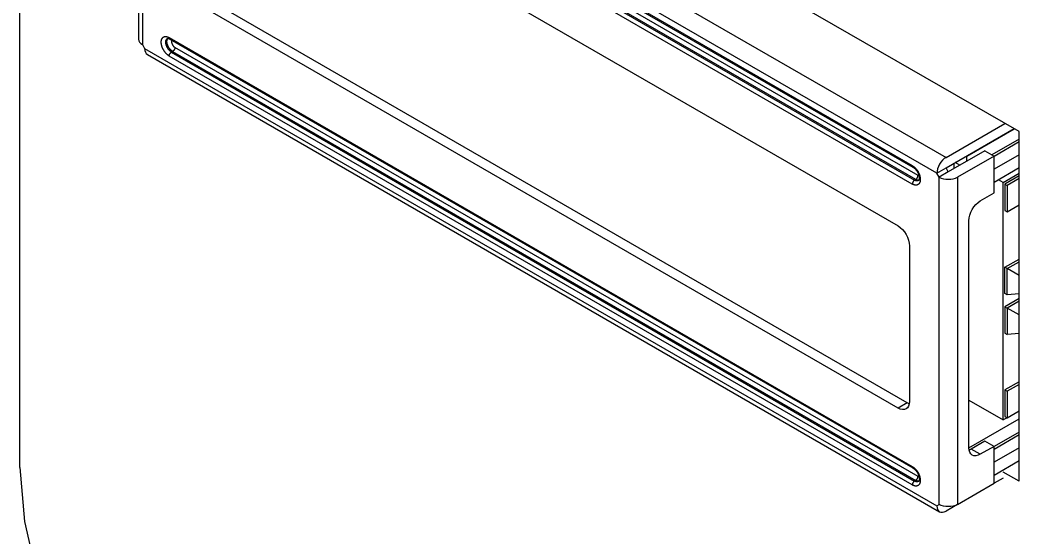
# Model space of a CAD drawing. Extents: x 2.69 to 8.09, y 2.38 to 7.06.
# Drawn here: x 7.137 to 7.745, y 6.107 to 6.421 of the extents above; entities that cross this region are included whole.
import ezdxf

# ---------------------------------------------------------------- set-up
doc = ezdxf.new("R2010")
doc.units = 0
doc.header["$LTSCALE"] = 0.5
doc.layers.add('TANGENT_LINES', color=7, linetype='CONTINUOUS')
doc.layers.add('VISIBLE', color=7, linetype='CONTINUOUS')

msp = doc.modelspace()

# ---------------------------------------------------------------- linework, layer by layer
at = {"layer": 'TANGENT_LINES'}
for p, q in [((7.21874, 6.61631), (7.70105, 6.33785)), ((7.21178, 6.60586), (7.21178, 6.40656)), ((7.69548, 6.32821), (7.21318, 6.60667)), ((7.22814, 6.59401), (7.68052, 6.33283)), ((7.684, 6.3268), (7.23162, 6.58798)), ((7.68052, 6.32158), (7.22814, 6.58276)), ((7.22953, 6.58517), (7.68191, 6.32399)), ((7.68261, 6.32439), (7.23023, 6.58557)), ((7.22814, 6.41078), (7.68052, 6.1496)), ((7.684, 6.14357), (7.23162, 6.40475)), ((7.21318, 6.40415), (7.69548, 6.12569)), ((7.68052, 6.13835), (7.22814, 6.39953)), ((7.22953, 6.40194), (7.23023, 6.40234)), ((7.22953, 6.40194), (7.68191, 6.14076)), ((7.23023, 6.40234), (7.68261, 6.14116)), ((7.68076, 6.33207), (7.68093, 6.33192)), ((7.684, 6.3268), (7.6846, 6.32655)), ((7.69688, 6.12649), (7.69688, 6.32579)), ((7.70801, 6.32579), (7.70801, 6.12649)), ((7.68261, 6.32439), (7.68191, 6.32399)), ((7.67739, 6.18837), (7.67182, 6.18516)), ((7.72193, 6.15703), (7.71636, 6.16024)), ((7.68076, 6.14884), (7.68093, 6.1487)), ((7.684, 6.14357), (7.6846, 6.14333)), ((7.68261, 6.14116), (7.68191, 6.14076))]:
    msp.add_line(p, q, dxfattribs=at)
for points in [[(7.22814, 6.39953), (7.22796, 6.39966), (7.22777, 6.39979), (7.22759, 6.39992), (7.22741, 6.40006), (7.22723, 6.4002), (7.22706, 6.40034), (7.22688, 6.40048), (7.22671, 6.40063), (7.22654, 6.40078), (7.22637, 6.40094), (7.22621, 6.4011), (7.22605, 6.40127), (7.22589, 6.40145), (7.22574, 6.40163), (7.22559, 6.40181), (7.22545, 6.40201), (7.22531, 6.4022), (7.22517, 6.4024), (7.22504, 6.4026), (7.22491, 6.40281), (7.22478, 6.40301), (7.22466, 6.40322), (7.22454, 6.40344), (7.22443, 6.40365), (7.22432, 6.40386), (7.22422, 6.40408), (7.22412, 6.4043), (7.22403, 6.40452), (7.22394, 6.40474), (7.22385, 6.40496), (7.22377, 6.40518), (7.2237, 6.40541), (7.22363, 6.40563), (7.22357, 6.40586), (7.22351, 6.40608), (7.22346, 6.40631), (7.22341, 6.40653), (7.22337, 6.40676), (7.22334, 6.40698), (7.22331, 6.40721), (7.22329, 6.40743), (7.22327, 6.40765), (7.22327, 6.40787), (7.22327, 6.40809), (7.22328, 6.4083), (7.22329, 6.40852), (7.22331, 6.40873), (7.22335, 6.40893), (7.22339, 6.40914), (7.22343, 6.40934), (7.22349, 6.40953), (7.22356, 6.40972), (7.22363, 6.4099), (7.22372, 6.41007), (7.22382, 6.41024), (7.22392, 6.4104), (7.22404, 6.41055), (7.22416, 6.41069), (7.22429, 6.41082), (7.22443, 6.41094), (7.22458, 6.41105), (7.22474, 6.41115), (7.2249, 6.41123), (7.22508, 6.4113), (7.22525, 6.41135), (7.22544, 6.4114), (7.22562, 6.41143), (7.22581, 6.41144), (7.226, 6.41145), (7.2262, 6.41144), (7.22639, 6.41141), (7.22659, 6.41137), (7.22678, 6.41132), (7.22697, 6.41126), (7.22717, 6.4112), (7.22736, 6.41112), (7.22756, 6.41104), (7.22775, 6.41096), (7.22794, 6.41087), (7.22814, 6.41078)], [(7.22953, 6.40194), (7.22941, 6.40203), (7.22928, 6.40212), (7.22915, 6.40221), (7.22903, 6.4023), (7.22891, 6.4024), (7.22878, 6.40249), (7.22866, 6.40259), (7.22854, 6.40269), (7.22843, 6.4028), (7.22831, 6.4029), (7.2282, 6.40302), (7.22809, 6.40313), (7.22798, 6.40325), (7.22787, 6.40337), (7.22777, 6.4035), (7.22767, 6.40363), (7.22757, 6.40376), (7.22747, 6.4039), (7.22738, 6.40403), (7.22729, 6.40417), (7.2272, 6.40432), (7.22712, 6.40446), (7.22703, 6.4046), (7.22695, 6.40475), (7.22688, 6.4049), (7.2268, 6.40505), (7.22673, 6.40519), (7.22666, 6.40534), (7.2266, 6.4055), (7.22653, 6.40565), (7.22648, 6.4058), (7.22642, 6.40595), (7.22637, 6.40611), (7.22632, 6.40626), (7.22628, 6.40641), (7.22624, 6.40657), (7.2262, 6.40672), (7.22617, 6.40688), (7.22614, 6.40703), (7.22611, 6.40719), (7.22609, 6.40734), (7.22608, 6.4075), (7.22606, 6.40765), (7.22605, 6.4078), (7.22605, 6.40795), (7.22605, 6.40811), (7.22606, 6.40826), (7.22607, 6.40841), (7.22608, 6.40855), (7.22611, 6.40869), (7.22613, 6.40883), (7.22617, 6.40897), (7.22621, 6.4091), (7.22626, 6.40923), (7.22631, 6.40935), (7.22638, 6.40946), (7.22645, 6.40957), (7.22652, 6.40967), (7.2266, 6.40977), (7.22669, 6.40986), (7.22678, 6.40995), (7.22687, 6.41004), (7.22696, 6.41013), (7.22706, 6.41021)], [(7.23023, 6.40234), (7.23011, 6.40243), (7.22999, 6.40251), (7.22987, 6.4026), (7.22975, 6.40269), (7.22963, 6.40278), (7.22951, 6.40287), (7.2294, 6.40296), (7.22928, 6.40306), (7.22917, 6.40316), (7.22906, 6.40326), (7.22895, 6.40336), (7.22884, 6.40347), (7.22874, 6.40358), (7.22864, 6.4037), (7.22853, 6.40381), (7.22844, 6.40393), (7.22834, 6.40406), (7.22825, 6.40419), (7.22816, 6.40431), (7.22807, 6.40445), (7.22798, 6.40458), (7.2279, 6.40472), (7.22782, 6.40485), (7.22774, 6.40499), (7.22766, 6.40513), (7.22759, 6.40527), (7.22752, 6.40541), (7.22745, 6.40556), (7.22738, 6.4057), (7.22732, 6.40584), (7.22726, 6.40599), (7.2272, 6.40613), (7.22715, 6.40628), (7.22709, 6.40642), (7.22705, 6.40657), (7.227, 6.40672), (7.22696, 6.40686), (7.22692, 6.40701), (7.22688, 6.40715), (7.22685, 6.4073), (7.22682, 6.40745), (7.2268, 6.40759), (7.22678, 6.40774), (7.22676, 6.40789), (7.22675, 6.40803), (7.22675, 6.40818), (7.22675, 6.40833), (7.22675, 6.40848), (7.22676, 6.40863), (7.22678, 6.40878), (7.2268, 6.40893), (7.22682, 6.40907), (7.22685, 6.40921), (7.22688, 6.40934), (7.22691, 6.40946), (7.22695, 6.40958), (7.22699, 6.40968), (7.22702, 6.40978), (7.22706, 6.40987), (7.22711, 6.40994), (7.22715, 6.41001), (7.22719, 6.41008), (7.22723, 6.41014), (7.22728, 6.41019)], [(7.2297, 6.40922), (7.22969, 6.40921), (7.22969, 6.40919), (7.22968, 6.40916), (7.22966, 6.40911), (7.22965, 6.40906), (7.22963, 6.40899), (7.22962, 6.40891), (7.2296, 6.40883), (7.22958, 6.40874), (7.22956, 6.40865), (7.22955, 6.40855), (7.22954, 6.40846), (7.22953, 6.40836), (7.22953, 6.40827), (7.22953, 6.40818), (7.22953, 6.4081), (7.22954, 6.40801), (7.22955, 6.40793), (7.22956, 6.40785), (7.22957, 6.40777), (7.22959, 6.40769), (7.22961, 6.40762), (7.22963, 6.40754), (7.22966, 6.40746), (7.22968, 6.40738), (7.22971, 6.40731), (7.22973, 6.40723), (7.22976, 6.40715), (7.22979, 6.40707), (7.22982, 6.40699), (7.22986, 6.40691), (7.22989, 6.40683), (7.22993, 6.40674), (7.22996, 6.40666), (7.23, 6.40658), (7.23004, 6.4065), (7.23008, 6.40643), (7.23012, 6.40635), (7.23017, 6.40627), (7.23021, 6.40619), (7.23026, 6.40612), (7.2303, 6.40604), (7.23035, 6.40597), (7.2304, 6.4059), (7.23045, 6.40583), (7.23051, 6.40576), (7.23056, 6.40569), (7.23061, 6.40562), (7.23067, 6.40556), (7.23073, 6.40549), (7.23079, 6.40543), (7.23085, 6.40537), (7.23091, 6.40531), (7.23097, 6.40526), (7.23103, 6.4052), (7.23109, 6.40515), (7.23116, 6.4051), (7.23122, 6.40504), (7.23129, 6.40499), (7.23135, 6.40494), (7.23142, 6.4049), (7.23149, 6.40485), (7.23155, 6.4048), (7.23162, 6.40475)], [(7.23162, 6.40475), (7.23161, 6.40469), (7.23161, 6.40464), (7.2316, 6.40458), (7.23159, 6.40452), (7.23159, 6.40446), (7.23158, 6.4044), (7.23157, 6.40435), (7.23156, 6.40429), (7.23155, 6.40423), (7.23154, 6.40417), (7.23152, 6.40412), (7.23151, 6.40406), (7.23149, 6.404), (7.23147, 6.40394), (7.23145, 6.40389), (7.23143, 6.40383), (7.23141, 6.40377), (7.23138, 6.40371), (7.23136, 6.40366), (7.23133, 6.4036), (7.2313, 6.40355), (7.23127, 6.40349), (7.23124, 6.40343), (7.23121, 6.40338), (7.23118, 6.40333), (7.23115, 6.40327), (7.23111, 6.40322), (7.23108, 6.40317), (7.23104, 6.40312), (7.23101, 6.40306), (7.23097, 6.40301), (7.23093, 6.40297), (7.23089, 6.40292), (7.23085, 6.40287), (7.23081, 6.40283), (7.23077, 6.40278), (7.23073, 6.40274), (7.23069, 6.4027), (7.23064, 6.40266), (7.2306, 6.40262), (7.23055, 6.40259), (7.23051, 6.40255), (7.23046, 6.40251), (7.23042, 6.40248), (7.23037, 6.40244), (7.23032, 6.40241), (7.23027, 6.40237), (7.23023, 6.40234)], [(7.22814, 6.39953), (7.22814, 6.39959), (7.22815, 6.39964), (7.22816, 6.3997), (7.22816, 6.39976), (7.22817, 6.39982), (7.22818, 6.39988), (7.22819, 6.39993), (7.2282, 6.39999), (7.22821, 6.40005), (7.22822, 6.40011), (7.22823, 6.40016), (7.22825, 6.40022), (7.22827, 6.40028), (7.22829, 6.40034), (7.22831, 6.40039), (7.22833, 6.40045), (7.22835, 6.40051), (7.22838, 6.40057), (7.2284, 6.40062), (7.22843, 6.40068), (7.22846, 6.40073), (7.22849, 6.40079), (7.22852, 6.40085), (7.22855, 6.4009), (7.22858, 6.40095), (7.22861, 6.40101), (7.22864, 6.40106), (7.22868, 6.40111), (7.22871, 6.40116), (7.22875, 6.40122), (7.22879, 6.40126), (7.22883, 6.40131), (7.22886, 6.40136), (7.2289, 6.40141), (7.22894, 6.40145), (7.22899, 6.4015), (7.22903, 6.40154), (7.22907, 6.40158), (7.22911, 6.40162), (7.22916, 6.40166), (7.2292, 6.40169), (7.22925, 6.40173), (7.2293, 6.40177), (7.22934, 6.4018), (7.22939, 6.40184), (7.22944, 6.40187), (7.22948, 6.40191), (7.22953, 6.40194)], [(7.68052, 6.33283), (7.6807, 6.33269), (7.68089, 6.33256), (7.68107, 6.33243), (7.68125, 6.3323), (7.68143, 6.33216), (7.6816, 6.33202), (7.68178, 6.33187), (7.68195, 6.33173), (7.68212, 6.33157), (7.68229, 6.33142), (7.68245, 6.33125), (7.68261, 6.33108), (7.68277, 6.33091), (7.68292, 6.33073), (7.68307, 6.33054), (7.68321, 6.33035), (7.68335, 6.33015), (7.68349, 6.32995), (7.68362, 6.32975), (7.68375, 6.32955), (7.68388, 6.32934), (7.684, 6.32913), (7.68412, 6.32892), (7.68423, 6.32871), (7.68434, 6.32849), (7.68444, 6.32827), (7.68454, 6.32806), (7.68463, 6.32784), (7.68472, 6.32762), (7.68481, 6.32739), (7.68489, 6.32717), (7.68496, 6.32695), (7.68503, 6.32672), (7.68509, 6.3265), (7.68515, 6.32627), (7.6852, 6.32605), (7.68525, 6.32582), (7.68529, 6.3256), (7.68532, 6.32537), (7.68535, 6.32515), (7.68537, 6.32493), (7.68538, 6.3247), (7.68539, 6.32448), (7.68539, 6.32427), (7.68538, 6.32405), (7.68537, 6.32384), (7.68535, 6.32363), (7.68531, 6.32342), (7.68527, 6.32322), (7.68523, 6.32302), (7.68517, 6.32283), (7.6851, 6.32264), (7.68503, 6.32246), (7.68494, 6.32228), (7.68484, 6.32211), (7.68474, 6.32196), (7.68462, 6.3218), (7.6845, 6.32166), (7.68437, 6.32153), (7.68423, 6.32141), (7.68408, 6.3213), (7.68392, 6.32121), (7.68376, 6.32113), (7.68358, 6.32106), (7.68341, 6.321), (7.68322, 6.32096), (7.68304, 6.32093), (7.68285, 6.32091), (7.68265, 6.32091), (7.68246, 6.32092), (7.68227, 6.32094), (7.68207, 6.32098), (7.68188, 6.32103), (7.68169, 6.32109), (7.68149, 6.32116), (7.6813, 6.32123), (7.6811, 6.32131), (7.68091, 6.3214), (7.68071, 6.32149), (7.68052, 6.32158)], [(7.68052, 6.33283), (7.68052, 6.33279), (7.68053, 6.33276), (7.68053, 6.33273), (7.68054, 6.3327), (7.68054, 6.33267), (7.68055, 6.33263), (7.68055, 6.3326), (7.68055, 6.33257), (7.68056, 6.33254), (7.68056, 6.33251), (7.68057, 6.33248), (7.68058, 6.33245), (7.68058, 6.33243), (7.68059, 6.3324), (7.68059, 6.33237), (7.6806, 6.33235), (7.68061, 6.33232), (7.68062, 6.3323), (7.68062, 6.33228), (7.68063, 6.33226), (7.68064, 6.33224), (7.68065, 6.33222), (7.68066, 6.3322), (7.68067, 6.33219), (7.68068, 6.33217), (7.68069, 6.33215), (7.6807, 6.33214), (7.68071, 6.33212), (7.68072, 6.33211), (7.68073, 6.3321), (7.68074, 6.33208), (7.68076, 6.33207)], [(7.68261, 6.32439), (7.68266, 6.32442), (7.6827, 6.32446), (7.68275, 6.32449), (7.6828, 6.32452), (7.68284, 6.32456), (7.68289, 6.3246), (7.68294, 6.32463), (7.68298, 6.32467), (7.68302, 6.32471), (7.68307, 6.32475), (7.68311, 6.32479), (7.68315, 6.32483), (7.6832, 6.32487), (7.68324, 6.32492), (7.68328, 6.32497), (7.68331, 6.32501), (7.68335, 6.32506), (7.68339, 6.32511), (7.68342, 6.32516), (7.68346, 6.32521), (7.68349, 6.32527), (7.68353, 6.32532), (7.68356, 6.32537), (7.68359, 6.32543), (7.68362, 6.32548), (7.68365, 6.32554), (7.68368, 6.32559), (7.68371, 6.32565), (7.68374, 6.3257), (7.68376, 6.32576), (7.68379, 6.32582), (7.68381, 6.32587), (7.68383, 6.32593), (7.68385, 6.32599), (7.68387, 6.32605), (7.68389, 6.3261), (7.6839, 6.32616), (7.68392, 6.32622), (7.68393, 6.32628), (7.68394, 6.32634), (7.68395, 6.32639), (7.68396, 6.32645), (7.68397, 6.32651), (7.68398, 6.32657), (7.68398, 6.32663), (7.68399, 6.32668), (7.68399, 6.32674), (7.684, 6.3268)], [(7.68191, 6.32399), (7.68187, 6.32395), (7.68182, 6.32392), (7.68177, 6.32388), (7.68172, 6.32385), (7.68168, 6.32381), (7.68163, 6.32378), (7.68159, 6.32374), (7.68154, 6.3237), (7.6815, 6.32367), (7.68145, 6.32363), (7.68141, 6.32359), (7.68137, 6.32354), (7.68133, 6.3235), (7.68129, 6.32345), (7.68125, 6.32341), (7.68121, 6.32336), (7.68117, 6.32331), (7.68113, 6.32326), (7.6811, 6.32321), (7.68106, 6.32316), (7.68103, 6.32311), (7.68099, 6.32305), (7.68096, 6.323), (7.68093, 6.32295), (7.6809, 6.32289), (7.68087, 6.32284), (7.68084, 6.32278), (7.68081, 6.32273), (7.68078, 6.32267), (7.68076, 6.32261), (7.68073, 6.32256), (7.68071, 6.3225), (7.68069, 6.32244), (7.68067, 6.32238), (7.68065, 6.32233), (7.68063, 6.32227), (7.68062, 6.32221), (7.6806, 6.32215), (7.68059, 6.3221), (7.68058, 6.32204), (7.68057, 6.32198), (7.68056, 6.32192), (7.68055, 6.32186), (7.68054, 6.32181), (7.68054, 6.32175), (7.68053, 6.32169), (7.68053, 6.32163), (7.68052, 6.32158)], [(7.68438, 6.32375), (7.68438, 6.32375), (7.68437, 6.32374), (7.68436, 6.32374), (7.68433, 6.32373), (7.6843, 6.32371), (7.68425, 6.3237), (7.68421, 6.32369), (7.68415, 6.32367), (7.68409, 6.32365), (7.68403, 6.32364), (7.68396, 6.32362), (7.68389, 6.3236), (7.68381, 6.32359), (7.68373, 6.32357), (7.68365, 6.32356), (7.68357, 6.32355), (7.68349, 6.32354), (7.68341, 6.32353), (7.68332, 6.32352), (7.68324, 6.32352), (7.68317, 6.32352), (7.68309, 6.32353), (7.68301, 6.32354), (7.68294, 6.32355), (7.68287, 6.32356), (7.6828, 6.32358), (7.68273, 6.3236), (7.68266, 6.32362), (7.6826, 6.32364), (7.68253, 6.32367), (7.68247, 6.32369), (7.6824, 6.32372), (7.68234, 6.32375), (7.68228, 6.32378), (7.68222, 6.32382), (7.68215, 6.32385), (7.68209, 6.32388), (7.68203, 6.32392), (7.68197, 6.32395), (7.68191, 6.32399)], [(7.68507, 6.32414), (7.685, 6.32412), (7.68492, 6.3241), (7.68485, 6.32407), (7.68478, 6.32405), (7.6847, 6.32403), (7.68463, 6.32401), (7.68455, 6.32399), (7.68448, 6.32397), (7.68441, 6.32396), (7.68433, 6.32394), (7.68426, 6.32393), (7.68418, 6.32393), (7.68411, 6.32392), (7.68403, 6.32392), (7.68395, 6.32392), (7.68388, 6.32393), (7.6838, 6.32394), (7.68372, 6.32395), (7.68364, 6.32397), (7.68357, 6.32399), (7.68349, 6.32402), (7.68341, 6.32404), (7.68333, 6.32407), (7.68325, 6.3241), (7.68317, 6.32413), (7.68309, 6.32416), (7.68301, 6.3242), (7.68293, 6.32424), (7.68285, 6.32427), (7.68277, 6.32431), (7.68269, 6.32435), (7.68261, 6.32439)], [(7.68052, 6.1496), (7.68052, 6.14956), (7.68053, 6.14953), (7.68053, 6.1495), (7.68054, 6.14947), (7.68054, 6.14944), (7.68055, 6.1494), (7.68055, 6.14937), (7.68055, 6.14934), (7.68056, 6.14931), (7.68056, 6.14928), (7.68057, 6.14925), (7.68058, 6.14922), (7.68058, 6.1492), (7.68059, 6.14917), (7.68059, 6.14914), (7.6806, 6.14912), (7.68061, 6.1491), (7.68062, 6.14907), (7.68062, 6.14905), (7.68063, 6.14903), (7.68064, 6.14901), (7.68065, 6.14899), (7.68066, 6.14897), (7.68067, 6.14896), (7.68068, 6.14894), (7.68069, 6.14892), (7.6807, 6.14891), (7.68071, 6.14889), (7.68072, 6.14888), (7.68073, 6.14887), (7.68074, 6.14885), (7.68076, 6.14884)], [(7.68052, 6.1496), (7.6807, 6.14947), (7.68089, 6.14933), (7.68107, 6.1492), (7.68125, 6.14907), (7.68143, 6.14893), (7.6816, 6.14879), (7.68178, 6.14865), (7.68195, 6.1485), (7.68212, 6.14834), (7.68229, 6.14819), (7.68245, 6.14802), (7.68261, 6.14785), (7.68277, 6.14768), (7.68292, 6.1475), (7.68307, 6.14731), (7.68321, 6.14712), (7.68335, 6.14692), (7.68349, 6.14673), (7.68362, 6.14652), (7.68375, 6.14632), (7.68388, 6.14611), (7.684, 6.1459), (7.68412, 6.14569), (7.68423, 6.14548), (7.68434, 6.14526), (7.68444, 6.14504), (7.68454, 6.14483), (7.68463, 6.14461), (7.68472, 6.14439), (7.68481, 6.14416), (7.68489, 6.14394), (7.68496, 6.14372), (7.68503, 6.14349), (7.68509, 6.14327), (7.68515, 6.14304), (7.6852, 6.14282), (7.68525, 6.14259), (7.68529, 6.14237), (7.68532, 6.14214), (7.68535, 6.14192), (7.68537, 6.1417), (7.68538, 6.14147), (7.68539, 6.14125), (7.68539, 6.14104), (7.68538, 6.14082), (7.68537, 6.14061), (7.68535, 6.1404), (7.68531, 6.14019), (7.68527, 6.13999), (7.68523, 6.13979), (7.68517, 6.1396), (7.6851, 6.13941), (7.68503, 6.13923), (7.68494, 6.13905), (7.68484, 6.13889), (7.68474, 6.13873), (7.68462, 6.13858), (7.6845, 6.13843), (7.68437, 6.1383), (7.68423, 6.13818), (7.68408, 6.13807), (7.68392, 6.13798), (7.68376, 6.1379), (7.68358, 6.13783), (7.68341, 6.13777), (7.68322, 6.13773), (7.68304, 6.1377), (7.68285, 6.13768), (7.68265, 6.13768), (7.68246, 6.13769), (7.68227, 6.13771), (7.68207, 6.13775), (7.68188, 6.1378), (7.68169, 6.13786), (7.68149, 6.13793), (7.6813, 6.138), (7.6811, 6.13808), (7.68091, 6.13817), (7.68071, 6.13826), (7.68052, 6.13835)], [(7.68261, 6.14116), (7.68266, 6.14119), (7.6827, 6.14123), (7.68275, 6.14126), (7.6828, 6.1413), (7.68284, 6.14133), (7.68289, 6.14137), (7.68294, 6.1414), (7.68298, 6.14144), (7.68302, 6.14148), (7.68307, 6.14152), (7.68311, 6.14156), (7.68315, 6.1416), (7.6832, 6.14164), (7.68324, 6.14169), (7.68328, 6.14174), (7.68331, 6.14178), (7.68335, 6.14183), (7.68339, 6.14188), (7.68342, 6.14193), (7.68346, 6.14198), (7.68349, 6.14204), (7.68353, 6.14209), (7.68356, 6.14214), (7.68359, 6.1422), (7.68362, 6.14225), (7.68365, 6.14231), (7.68368, 6.14236), (7.68371, 6.14242), (7.68374, 6.14247), (7.68376, 6.14253), (7.68379, 6.14259), (7.68381, 6.14265), (7.68383, 6.1427), (7.68385, 6.14276), (7.68387, 6.14282), (7.68389, 6.14288), (7.6839, 6.14293), (7.68392, 6.14299), (7.68393, 6.14305), (7.68394, 6.14311), (7.68395, 6.14316), (7.68396, 6.14322), (7.68397, 6.14328), (7.68398, 6.14334), (7.68398, 6.1434), (7.68399, 6.14345), (7.68399, 6.14351), (7.684, 6.14357)], [(7.68191, 6.14076), (7.68187, 6.14072), (7.68182, 6.14069), (7.68177, 6.14065), (7.68172, 6.14062), (7.68168, 6.14058), (7.68163, 6.14055), (7.68159, 6.14051), (7.68154, 6.14047), (7.6815, 6.14044), (7.68145, 6.1404), (7.68141, 6.14036), (7.68137, 6.14031), (7.68133, 6.14027), (7.68129, 6.14022), (7.68125, 6.14018), (7.68121, 6.14013), (7.68117, 6.14008), (7.68113, 6.14003), (7.6811, 6.13998), (7.68106, 6.13993), (7.68103, 6.13988), (7.68099, 6.13983), (7.68096, 6.13977), (7.68093, 6.13972), (7.6809, 6.13966), (7.68087, 6.13961), (7.68084, 6.13955), (7.68081, 6.1395), (7.68078, 6.13944), (7.68076, 6.13938), (7.68073, 6.13933), (7.68071, 6.13927), (7.68069, 6.13921), (7.68067, 6.13915), (7.68065, 6.1391), (7.68063, 6.13904), (7.68062, 6.13898), (7.6806, 6.13892), (7.68059, 6.13887), (7.68058, 6.13881), (7.68057, 6.13875), (7.68056, 6.13869), (7.68055, 6.13864), (7.68054, 6.13858), (7.68054, 6.13852), (7.68053, 6.13846), (7.68053, 6.1384), (7.68052, 6.13835)], [(7.68438, 6.14052), (7.68438, 6.14052), (7.68437, 6.14051), (7.68436, 6.14051), (7.68433, 6.1405), (7.6843, 6.14048), (7.68425, 6.14047), (7.68421, 6.14046), (7.68415, 6.14044), (7.68409, 6.14042), (7.68403, 6.14041), (7.68396, 6.14039), (7.68389, 6.14037), (7.68381, 6.14036), (7.68373, 6.14034), (7.68365, 6.14033), (7.68357, 6.14032), (7.68349, 6.14031), (7.68341, 6.1403), (7.68332, 6.1403), (7.68324, 6.14029), (7.68317, 6.1403), (7.68309, 6.1403), (7.68301, 6.14031), (7.68294, 6.14032), (7.68287, 6.14033), (7.6828, 6.14035), (7.68273, 6.14037), (7.68266, 6.14039), (7.6826, 6.14041), (7.68253, 6.14044), (7.68247, 6.14047), (7.6824, 6.14049), (7.68234, 6.14052), (7.68228, 6.14055), (7.68222, 6.14059), (7.68215, 6.14062), (7.68209, 6.14065), (7.68203, 6.14069), (7.68197, 6.14072), (7.68191, 6.14076)], [(7.68507, 6.14091), (7.685, 6.14089), (7.68492, 6.14087), (7.68485, 6.14084), (7.68478, 6.14082), (7.6847, 6.1408), (7.68463, 6.14078), (7.68455, 6.14076), (7.68448, 6.14074), (7.68441, 6.14073), (7.68433, 6.14071), (7.68426, 6.1407), (7.68418, 6.1407), (7.68411, 6.14069), (7.68403, 6.14069), (7.68395, 6.14069), (7.68388, 6.1407), (7.6838, 6.14071), (7.68372, 6.14073), (7.68364, 6.14074), (7.68357, 6.14076), (7.68349, 6.14079), (7.68341, 6.14081), (7.68333, 6.14084), (7.68325, 6.14087), (7.68317, 6.1409), (7.68309, 6.14094), (7.68301, 6.14097), (7.68293, 6.14101), (7.68285, 6.14104), (7.68277, 6.14108), (7.68269, 6.14112), (7.68261, 6.14116)]]:
    msp.add_lwpolyline(points, dxfattribs=at)
at = {"layer": 'TANGENT_LINES', "flags": 128}
msp.add_lwpolyline([(7.22855, 6.40988), (7.22855, 6.40988), (7.22825, 6.41023), (7.22814, 6.41078)], dxfattribs=at)
at = {"layer": 'VISIBLE'}
for p, q in [((7.13728, 6.14902), (7.13728, 6.83211)), ((7.74549, 6.35359), (7.22503, 6.65408)), ((7.20948, 6.60908), (7.20948, 6.40977)), ((7.22855, 6.59311), (7.68093, 6.33192)), ((7.23684, 6.5472), (7.67182, 6.29606)), ((7.67182, 6.18516), (7.23684, 6.43629)), ((7.67739, 6.18837), (7.24241, 6.43951)), ((7.21178, 6.40656), (7.21318, 6.40415)), ((7.22855, 6.40988), (7.68093, 6.1487)), ((7.21481, 6.40054), (7.69711, 6.12208)), ((7.70105, 6.33785), (7.73691, 6.35855)), ((7.70105, 6.33142), (7.74247, 6.35533)), ((7.7137, 6.33858), (7.74259, 6.35526)), ((7.74549, 6.1406), (7.74549, 6.35359)), ((7.74549, 6.3489), (7.72901, 6.33939)), ((7.73028, 6.33865), (7.74549, 6.34743)), ((7.72471, 6.34187), (7.70244, 6.32901)), ((7.73028, 6.33865), (7.70801, 6.32579)), ((7.71358, 6.33865), (7.7137, 6.33858)), ((7.7137, 6.33551), (7.7137, 6.33858)), ((7.72471, 6.34187), (7.73028, 6.33865)), ((7.74549, 6.3394), (7.73028, 6.33062)), ((7.74549, 6.3394), (7.73028, 6.33062)), ((7.73028, 6.31615), (7.73028, 6.33865)), ((7.70592, 6.33102), (7.70592, 6.33423)), ((7.7094, 6.33303), (7.70662, 6.33463)), ((7.7094, 6.33303), (7.70662, 6.33463)), ((7.6848, 6.32551), (7.68479, 6.32471)), ((7.69548, 6.32821), (7.70105, 6.33142)), ((7.69688, 6.32579), (7.69548, 6.32821)), ((7.70244, 6.32901), (7.69688, 6.32579)), ((7.70244, 6.32901), (7.70105, 6.33142)), ((7.74549, 6.33136), (7.73028, 6.32258)), ((7.73585, 6.32258), (7.74549, 6.32815)), ((7.74549, 6.32654), (7.73689, 6.32158)), ((7.73585, 6.32258), (7.73307, 6.32419)), ((7.73585, 6.17792), (7.73585, 6.32258)), ((7.73689, 6.32158), (7.73829, 6.32077)), ((7.73689, 6.32158), (7.73689, 6.3055)), ((7.74549, 6.32493), (7.73829, 6.32077)), ((7.73829, 6.32077), (7.73829, 6.3047)), ((7.72193, 6.31133), (7.73028, 6.31615)), ((7.73829, 6.3047), (7.74549, 6.30886)), ((7.73689, 6.3055), (7.73829, 6.3047)), ((7.71497, 6.16105), (7.71497, 6.29927)), ((7.67878, 6.28401), (7.67878, 6.18918)), ((7.73689, 6.27095), (7.74549, 6.27591)), ((7.73829, 6.27014), (7.73689, 6.27095)), ((7.73689, 6.25487), (7.73689, 6.27095)), ((7.73829, 6.27014), (7.74549, 6.2743)), ((7.73829, 6.25407), (7.73829, 6.27014)), ((7.74549, 6.26598), (7.73829, 6.27014)), ((7.73829, 6.25407), (7.73689, 6.25487)), ((7.74549, 6.25474), (7.73829, 6.25407)), ((7.74549, 6.2518), (7.73689, 6.24684)), ((7.73689, 6.24684), (7.73829, 6.24603)), ((7.73689, 6.24684), (7.73689, 6.23076)), ((7.74549, 6.25019), (7.73829, 6.24603)), ((7.74549, 6.24187), (7.73829, 6.24603)), ((7.73829, 6.24603), (7.73829, 6.22996)), ((7.73689, 6.23076), (7.73829, 6.22996)), ((7.74549, 6.23063), (7.73829, 6.22996)), ((7.74549, 6.20117), (7.73689, 6.19621)), ((7.74549, 6.19957), (7.73829, 6.1954)), ((7.73689, 6.19621), (7.73829, 6.1954)), ((7.73689, 6.19621), (7.73689, 6.18013)), ((7.73829, 6.1954), (7.73829, 6.17933)), ((7.67866, 6.18777), (7.67739, 6.18837)), ((7.71497, 6.18998), (7.73585, 6.17792)), ((7.73689, 6.18013), (7.73829, 6.17933)), ((7.73829, 6.17933), (7.74549, 6.18349)), ((7.71499, 6.16092), (7.74549, 6.17853)), ((7.73827, 6.17932), (7.73585, 6.17792)), ((7.74549, 6.17049), (7.73028, 6.16171)), ((7.73028, 6.16024), (7.74549, 6.16903)), ((7.72471, 6.16507), (7.71636, 6.16024)), ((7.73028, 6.16185), (7.72193, 6.15703)), ((7.73028, 6.16185), (7.72471, 6.16507)), ((7.73028, 6.13935), (7.73028, 6.16185)), ((7.71636, 6.16024), (7.71509, 6.15964)), ((7.74549, 6.16099), (7.73028, 6.15221)), ((7.74549, 6.16099), (7.73028, 6.15221)), ((7.74549, 6.15295), (7.73028, 6.14417)), ((7.74549, 6.1406), (7.73588, 6.14615)), ((7.70801, 6.12649), (7.73028, 6.13935)), ((7.73588, 6.14258), (7.7303, 6.13936)), ((7.69548, 6.12569), (7.69688, 6.12649)), ((7.70799, 6.12648), (7.70105, 6.12247))]:
    msp.add_line(p, q, dxfattribs=at)
for points in [[(7.20948, 6.40977), (7.20963, 6.40889), (7.21008, 6.40803), (7.2108, 6.40725), (7.21178, 6.40656)], [(7.22707, 6.41022), (7.22707, 6.41022), (7.22708, 6.41022), (7.22709, 6.41023), (7.2271, 6.41023), (7.22711, 6.41024), (7.22713, 6.41024), (7.22715, 6.41025), (7.22718, 6.41025), (7.2272, 6.41026), (7.22723, 6.41026), (7.22726, 6.41027), (7.2273, 6.41027), (7.22733, 6.41027), (7.22737, 6.41028), (7.22741, 6.41028), (7.22744, 6.41027), (7.22748, 6.41027), (7.22752, 6.41027), (7.22757, 6.41026), (7.22761, 6.41025), (7.22765, 6.41025), (7.22769, 6.41024), (7.22773, 6.41023), (7.22778, 6.41021), (7.22782, 6.4102), (7.22786, 6.41019), (7.2279, 6.41017), (7.22794, 6.41016), (7.22798, 6.41015), (7.22802, 6.41013), (7.22806, 6.41012), (7.2281, 6.4101), (7.22814, 6.41008), (7.22817, 6.41007), (7.22821, 6.41005), (7.22824, 6.41004), (7.22827, 6.41003), (7.2283, 6.41001), (7.22833, 6.41), (7.22835, 6.40998), (7.22838, 6.40997), (7.2284, 6.40996), (7.22843, 6.40994), (7.22845, 6.40993), (7.22848, 6.40992), (7.2285, 6.4099), (7.22852, 6.40989), (7.22855, 6.40988)], [(7.21318, 6.40415), (7.21328, 6.40296), (7.2136, 6.40193), (7.21411, 6.40112), (7.21481, 6.40054)], [(7.70105, 6.33785), (7.69997, 6.3371), (7.69892, 6.33613), (7.69796, 6.33498), (7.69711, 6.33369), (7.69642, 6.33232), (7.69591, 6.33091), (7.69559, 6.32952), (7.69548, 6.32821)], [(7.68093, 6.33192), (7.68099, 6.33189), (7.68106, 6.33184), (7.68113, 6.3318), (7.68119, 6.33176), (7.68126, 6.33171), (7.68134, 6.33166), (7.68141, 6.33161), (7.68149, 6.33155), (7.68157, 6.33149), (7.68165, 6.33142), (7.68174, 6.33134), (7.68183, 6.33127), (7.68192, 6.33118), (7.68201, 6.3311), (7.68211, 6.33101), (7.6822, 6.33091), (7.68229, 6.33082), (7.68239, 6.33072), (7.68248, 6.33062), (7.68257, 6.33052), (7.68266, 6.33042), (7.68275, 6.33032), (7.68284, 6.33022), (7.68292, 6.33011), (7.683, 6.33), (7.68308, 6.3299), (7.68316, 6.32979), (7.68324, 6.32968), (7.68331, 6.32957), (7.68339, 6.32945), (7.68346, 6.32933), (7.68354, 6.32921), (7.68361, 6.32909), (7.68368, 6.32897), (7.68375, 6.32884), (7.68381, 6.32871), (7.68388, 6.32858), (7.68394, 6.32845), (7.68401, 6.32832), (7.68407, 6.32818), (7.68413, 6.32805), (7.68418, 6.32793), (7.68424, 6.3278), (7.68429, 6.32768), (7.68433, 6.32756), (7.68438, 6.32745), (7.68442, 6.32734), (7.68445, 6.32724), (7.68448, 6.32714), (7.68451, 6.32705), (7.68454, 6.32696), (7.68456, 6.32688), (7.68458, 6.3268), (7.6846, 6.32672), (7.68462, 6.32664), (7.68464, 6.32657)], [(7.68464, 6.32657), (7.68465, 6.32652), (7.68466, 6.32647), (7.68467, 6.32643), (7.68468, 6.32638), (7.68468, 6.32634), (7.68469, 6.32629), (7.6847, 6.32625), (7.68471, 6.32621), (7.68472, 6.32616), (7.68472, 6.32612), (7.68473, 6.32608), (7.68474, 6.32604), (7.68474, 6.326), (7.68475, 6.32596), (7.68476, 6.32592), (7.68476, 6.32589), (7.68477, 6.32586), (7.68477, 6.32582), (7.68478, 6.32579), (7.68478, 6.32576), (7.68479, 6.32573), (7.68479, 6.32571), (7.68479, 6.32568), (7.68479, 6.32566), (7.6848, 6.32564), (7.6848, 6.32562), (7.6848, 6.3256), (7.6848, 6.32558), (7.6848, 6.32556), (7.6848, 6.32555), (7.6848, 6.32553), (7.6848, 6.32551)], [(7.69688, 6.32579), (7.69807, 6.32523), (7.69943, 6.32481), (7.70091, 6.32455), (7.70244, 6.32446), (7.70398, 6.32455), (7.70546, 6.32481), (7.70682, 6.32523), (7.70801, 6.32579)], [(7.68479, 6.32471), (7.68479, 6.3247), (7.68478, 6.32468), (7.68478, 6.32467), (7.68478, 6.32465), (7.68478, 6.32463), (7.68478, 6.32461), (7.68477, 6.32459), (7.68477, 6.32457), (7.68476, 6.32455), (7.68476, 6.32453), (7.68475, 6.3245), (7.68475, 6.32447), (7.68474, 6.32444), (7.68473, 6.32441), (7.68472, 6.32437), (7.68471, 6.32434), (7.6847, 6.3243), (7.68469, 6.32427), (7.68467, 6.32423), (7.68466, 6.32419), (7.68465, 6.32416), (7.68463, 6.32412), (7.68462, 6.32409), (7.68461, 6.32405), (7.68459, 6.32402), (7.68458, 6.32399), (7.68456, 6.32396), (7.68455, 6.32393), (7.68453, 6.32391), (7.68452, 6.32388), (7.6845, 6.32386), (7.68449, 6.32384), (7.68448, 6.32383), (7.68446, 6.32381), (7.68445, 6.3238), (7.68443, 6.32379), (7.68442, 6.32378), (7.6844, 6.32376), (7.68439, 6.32375), (7.68437, 6.32374)], [(7.71497, 6.29927), (7.7151, 6.30092), (7.7155, 6.30266), (7.71614, 6.30442), (7.71701, 6.30613), (7.71806, 6.30774), (7.71927, 6.30918), (7.72057, 6.31039), (7.72193, 6.31133)], [(7.67182, 6.29606), (7.67318, 6.29512), (7.67448, 6.29391), (7.67569, 6.29247), (7.67674, 6.29086), (7.67761, 6.28915), (7.67825, 6.28739), (7.67865, 6.28565), (7.67878, 6.28401)], [(7.67878, 6.18918), (7.67865, 6.18769), (7.67825, 6.18641), (7.67761, 6.18539), (7.67674, 6.18467), (7.67569, 6.18428), (7.67448, 6.18423), (7.67318, 6.18453), (7.67182, 6.18516)], [(7.72193, 6.15703), (7.72057, 6.1564), (7.71927, 6.1561), (7.71806, 6.15615), (7.71701, 6.15654), (7.71614, 6.15726), (7.7155, 6.15828), (7.7151, 6.15956), (7.71497, 6.16105)], [(7.13728, 6.14902), (7.13995, 6.11612), (7.14787, 6.08139), (7.16073, 6.04618), (7.17804, 6.01183), (7.19914, 5.97966), (7.2232, 5.95092), (7.24931, 5.92669), (7.27647, 5.90793)], [(7.68093, 6.1487), (7.68099, 6.14866), (7.68106, 6.14862), (7.68113, 6.14857), (7.68119, 6.14853), (7.68126, 6.14848), (7.68134, 6.14843), (7.68141, 6.14838), (7.68149, 6.14832), (7.68157, 6.14826), (7.68165, 6.14819), (7.68174, 6.14811), (7.68183, 6.14804), (7.68192, 6.14795), (7.68201, 6.14787), (7.68211, 6.14778), (7.6822, 6.14768), (7.68229, 6.14759), (7.68239, 6.14749), (7.68248, 6.14739), (7.68257, 6.14729), (7.68266, 6.14719), (7.68275, 6.14709), (7.68284, 6.14699), (7.68292, 6.14688), (7.683, 6.14678), (7.68308, 6.14667), (7.68316, 6.14656), (7.68324, 6.14645), (7.68331, 6.14634), (7.68339, 6.14622), (7.68346, 6.1461), (7.68354, 6.14598), (7.68361, 6.14586), (7.68368, 6.14574), (7.68375, 6.14561), (7.68381, 6.14548), (7.68388, 6.14535), (7.68394, 6.14522), (7.68401, 6.14509), (7.68407, 6.14495), (7.68413, 6.14482), (7.68418, 6.1447), (7.68424, 6.14457), (7.68429, 6.14445), (7.68433, 6.14433), (7.68438, 6.14422), (7.68442, 6.14411), (7.68445, 6.14401), (7.68448, 6.14391), (7.68451, 6.14382), (7.68454, 6.14373), (7.68456, 6.14365), (7.68458, 6.14357), (7.6846, 6.14349), (7.68462, 6.14341), (7.68464, 6.14334)], [(7.68464, 6.14334), (7.68465, 6.14328), (7.68467, 6.14322), (7.68468, 6.14316), (7.68469, 6.1431), (7.6847, 6.14304), (7.68472, 6.14298), (7.68473, 6.14292), (7.68474, 6.14286), (7.68475, 6.14279), (7.68476, 6.14273), (7.68477, 6.14266), (7.68478, 6.14259), (7.68478, 6.14252), (7.68479, 6.14245), (7.6848, 6.14238), (7.6848, 6.1423), (7.68481, 6.14223), (7.68481, 6.14215), (7.68481, 6.14207), (7.68481, 6.14199), (7.68481, 6.14192), (7.68481, 6.14184), (7.68481, 6.14176), (7.6848, 6.14168), (7.6848, 6.14161), (7.68479, 6.14153), (7.68478, 6.14146), (7.68477, 6.14138), (7.68476, 6.14131), (7.68475, 6.14125), (7.68473, 6.14118), (7.68472, 6.14112), (7.6847, 6.14106), (7.68468, 6.141), (7.68467, 6.14094), (7.68465, 6.14089), (7.68462, 6.14084), (7.6846, 6.1408), (7.68458, 6.14075), (7.68456, 6.14072), (7.68454, 6.14068), (7.68451, 6.14065), (7.68449, 6.14062), (7.68447, 6.1406), (7.68444, 6.14057), (7.68442, 6.14055), (7.6844, 6.14053), (7.68437, 6.14051)], [(7.69548, 6.12569), (7.69559, 6.1245), (7.69591, 6.12347), (7.69642, 6.12266), (7.69711, 6.12208), (7.69796, 6.12177), (7.69892, 6.12173), (7.69997, 6.12197), (7.70105, 6.12247)], [(7.70801, 6.12649), (7.70682, 6.12593), (7.70546, 6.12551), (7.70398, 6.12525), (7.70244, 6.12516), (7.70091, 6.12525), (7.69943, 6.12551), (7.69807, 6.12593), (7.69688, 6.12649)]]:
    msp.add_lwpolyline(points, dxfattribs=at)

doc.saveas('drawing.dxf')
